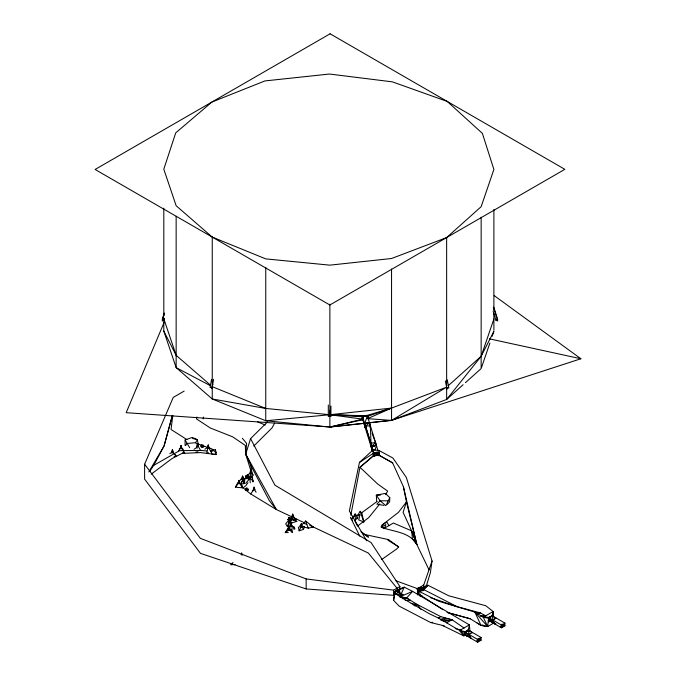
<?xml version="1.0" encoding="UTF-8"?>
<svg xmlns="http://www.w3.org/2000/svg" width="676" height="676" viewBox="0 0 676 676"><rect width="100%" height="100%" fill="white"/><g stroke="black" fill="none" stroke-linecap="round" stroke-linejoin="round"><path stroke-width="1.01" d="M184.151 391.117L173.259 397.378L144.613 464.235L144.613 479.115L200.468 553.348L306.144 588.957L393.601 595.328L399.879 591.711M306.144 588.957L306.144 578.918L200.316 538.333L144.613 464.235M362.615 418.444L362.04 418.605L362.615 418.968M373.27 450.917L372.273 450.672L362.885 419.948L362.615 416.213L363.139 415.774L366.823 415.394L367.871 415.901L366.865 415.546L362.082 416.492L367.347 415.732L377.943 450.529M367.567 418.571L367.398 415.884L362.657 416.365C365.336 428.001 370.313 438.842 372.273 450.672M367.398 415.884L364.736 423.244L371.699 446.033L372.214 450.486L373.211 450.731M375.543 445.391L375.543 442.636L372.087 433.164M378.695 455.463L378.856 454.872L379.168 455.514L378.644 455.573L378.543 452.996L377.284 452.768M378.906 455.193L373.676 455.869L373.836 453.013L378.019 452.185L379.067 452.683L379.168 455.514M368.555 422.88L391.556 420.404L391.556 269.031M394.852 593.984L394.852 592.294L395.604 591.246L398.063 589.607L404.265 587.165L412.656 591.399L469.347 624.869L470.006 631.325M395.223 593.849L395.223 592.337L395.984 591.035L396.17 591.492L395.587 590.765M398.426 592.311L397.868 591.863L399.195 592.759L398.815 592.015L398.232 592.421L398.248 591.686L398.054 592.32L398.248 591.686M398.434 590.266L398.434 592.539L398.434 590.266L398.629 592.649L399.195 592.269M398.629 592.649L398.612 589.666L398.823 592.32L402.752 594.719L399.423 596.638M399.009 592.86L398.823 589.785L398.815 592.759M399.195 592.759L399.009 592.294M417.464 594.956L417.464 588.652L395.975 580.777M418.697 591.863L419.458 588.644M418.892 590.114L418.892 591.627L418.892 590.106L419.644 589.142M419.078 591.737L419.078 590.216L420.21 589.083L419.078 588.906L418.317 589.954L419.45 589.134M422.103 588.788L422.103 590.3L423.041 590.156C423.117 591.973 421.055 588.619 421.917 590.19L422.475 590.089M423.049 590.283L422.669 590.638L422.669 589.894M422.855 590.528L422.475 587.554M423.734 590.283L423.734 585.027L432.04 560.995L406.335 477.45L392.9 458.015L378.966 450.469L373.067 449.878L359.446 462.443L349.348 510.972L366.654 540.817M394.666 592.184L394.395 592.86L401.764 597.77L429.505 613.833L438.808 618.236L459.595 630.505L466.017 631.815L465.071 632.668L464.699 635.153L464.699 632.618L465.451 631.57L468.096 630.04L468.662 630.285L465.265 632.246L464.885 635.263L464.505 635.043M479.808 639.513L476.411 641.482L477.653 639.454L481.058 637.485L477.653 642.2L477.653 639.454L465.071 632.136L468.476 630.176L481.058 637.485L481.058 640.24L477.653 642.2L465.257 635.043L465.257 632.297L468.282 630.15L469.347 624.869L459.595 630.505L463.829 635.871L465.62 634.832M465.823 631.705L468.096 630.04M471.231 638.49L468.89 634.823L466.541 635.786L465.257 632.297L468.662 630.328L468.89 634.823L471.003 638.364M470.817 633.665L470.589 633.725M489.678 616.926L488.545 620.771L488.545 618.236L491.942 615.667L494.688 617.467M419.644 588.931L427.959 585.272L448.746 595.784L485.782 605.738L493.15 611.518L492.136 615.777L488.731 618.346L488.731 621.971L490.396 621.007M489.297 617.188L489.872 617.475L489.111 618.388L489.111 620.661L501.507 627.818L504.904 625.858L504.904 623.103L492.322 615.836L488.917 617.805L501.507 625.072L501.507 627.818L504.904 623.103L501.507 625.072L500.257 627.1M492.508 616.428L493.15 611.518L483.289 617.213L474.898 612.11L438.876 601.31L418.207 590.9L419.264 589.024L422.103 587.605M488.731 620.661L488.351 620.399L488.917 620.027L488.359 620.179L489.111 620.661L489.111 617.915L492.508 615.946L492.736 620.441L494.857 623.982L495.914 623.847M494.435 619.343L494.435 618.971M496.142 618.481L496.142 618.041L492.736 620.01M185.063 445.416L185.114 439.924L192.271 437.44L197.4 439.67L198.398 445.67L195.592 442.704L186.999 443.464L185.545 445.619M350.81 515.239L359.978 467.285L373.296 455.886C374.208 456.57 372.577 451.526 373.067 449.878M376.676 501.203L376.304 495.178L385.379 493.379L389.748 497.604L389.63 501.854L387.137 504.431M288.694 522.447L290.317 522.176L287.435 526.748L288.694 522.447L288.914 517.334L291.517 525.277L287.435 526.748L285.678 523.883L288.137 520.942L288.914 517.334L289.827 521.703L291.66 522.785L291.517 525.277M373.811 455.861L373.972 453.005L379.118 452.835M172.194 453.233L172.448 449.658L173.495 453.064L176.166 456.148L174.087 456.477M292.446 517.706L292.7 514.132L293.756 517.529L296.418 519.54L295.235 518.323M197.138 448.23L197.392 444.774L200.569 450.503M355.551 519.498L355.779 516.777L355.12 513.921L353.937 516.895L351.258 518.957L352.593 520.343M444.309 625.866L430.663 622.545L399.102 606.093L393.601 600.389L394.395 592.86L395.418 591.137L398.063 589.616L398.629 589.852L397.86 589.497L394.835 591.593L397.682 590.047L397.868 590.511M172.836 415.419L171.028 429.471L186.922 439.603M488.545 618.236L487.675 626.551L480.982 625.359L470.166 618.768L447.081 612.414L470.175 618.76M249.309 479.081L249.588 477.019M250.002 473.918L250.551 469.795L245.709 454.086L245.295 445.425L232.747 436.865L210.261 427.984L196.463 418.892L196.877 417.033M216.075 452.32L213.692 450.605L211.123 451.027L211.799 454.002L215.771 454.551L216.075 452.32L215.416 449.844L212.492 449.591L211.123 451.027L211.402 452.286L212.492 449.591M300.888 527.204L301.386 523.52L302.071 526.942L303.524 529.409L299.164 530.821L298.386 527.407L300.727 526.173L301.386 523.52L302.071 526.942L300.888 527.204L299.164 530.821M432.04 560.995L430.392 572.657L426.159 586.548M378.543 452.514L378.704 455.337L378.543 452.514L373.82 452.996L359.446 462.443M288.5 528.624L288.796 526.621L289.683 529.469L292.421 532.477L291.88 530.305L289.548 529.612L288.796 526.621L287.925 530.525L289.683 529.469L285.221 532.595L288.306 532.544M290.418 522.582L291.542 520.114L292.066 516.557L293.215 519.76L296.849 521.373L291.018 523.114M211.571 379.278L210.067 387.542L212.239 387.365L212.805 384.264M213.624 379.32L211.926 388.615L212.239 387.365M366.308 428.119L365.31 427.874L365.623 426.159L369.476 422.762L369.73 425.204M370.051 427.393L370.363 425.677L369.476 423.201L369.704 424.874M393.601 600.389L394.488 595.666M203.138 418.909L203.51 417.067M373.405 454.838L373.836 453.013L373.346 453.461L373.659 455.861M373.972 453.005L373.541 454.838L378.281 454.348L377.774 452.683M241.18 554.844L241.602 553.069L242.363 554.988M359.945 514.901L358.719 519.895L363.832 522.033L361.871 513.109L360.198 511.326L357.773 515.061L359.945 514.901L356.244 515.526M215.771 454.551L215.416 449.844M290.283 526.705L291.153 523.368L292.04 526.883L290.283 526.705L287.579 529.088L294.778 528.919L294.246 526.9L292.285 526.731M172.388 415.461L164.074 445.966L153.722 465.341L149.734 471.366M172.388 415.368L164.074 445.966L148.821 471.949M162.206 319.478L163.989 313.537M164.589 313.072L162.206 320.999L163.972 320.238L164.564 318.261M267.426 421.959L250.585 438.614L245.709 454.086L250.923 465.654L269.335 500.671L276.366 509.535L291.533 516.709M251.54 472.803L251.168 470.251L250.002 473.318L246.284 475.71L249.689 477.569L250.914 473.825L251.168 470.251L252.216 473.656L253.551 475.194M374.893 450.208L376.431 445.552L371.699 446.033L373.321 451.019M493.886 319.013L481.151 356.277L481.151 368.589L465.468 382.616M481.481 367.609L489.863 343.087M492.212 336.225L493.886 331.316L481.151 356.277L446.642 399.448L391.556 420.404L367.558 418.655L367.541 416.34L391.556 408.076L446.642 387.145L391.556 420.404M303.524 529.409L304.428 526.857L302.349 526.182M466.541 635.786L466.77 635.17M495.077 624.109L492.736 620.441L490.396 621.405L490.624 620.796M492.466 622.064L490.624 621.531L490.844 620.923M197.392 444.774L196.226 447.842L194.004 449.278M366.789 423.168L367.288 422.982M373.752 445.957L374.25 445.771M353.937 516.895L355.12 513.921L356.641 515.754L357.672 518.686M163.947 322.798L126.184 412.681L329.871 426.962L364.372 423.244M239.11 483.517L237.58 483.087L241.205 479.081L242.532 476.073L243.816 479.014L244.154 483.61L240.639 483.94L242.676 480.188L242.532 476.073L243.816 479.014L240.639 483.94M386.292 504.913L389.748 497.604M201.642 445.062L201.347 447.03L203.814 446.38L202.885 445.078L201.642 445.062L200.933 446.05L201.347 447.03M246.25 488.131L245.946 490.1L247.796 490.599L248.422 489.449L247.492 488.148L246.25 488.131L245.54 489.12L245.946 490.1L248.21 489.728M287.925 530.525L288.356 529.621L286.987 529.722L285.221 532.595M245.844 476.986L247.086 475.346L248.1 475.836L248.21 477.594L247.07 478.135L245.844 476.986L247.07 478.135L248.1 475.836L245.946 475.896L246.005 477.222L248.21 477.594L247.086 475.346L245.946 475.896M381.712 527.094L385.835 524.5L384.619 528.64L381.712 527.094L383.182 524.238L386.773 522.041L389.046 525.742M274.54 423.159L272.132 427.79L253.787 446.05M235.442 487.193L237.208 483.864L238.577 482.825L239.017 480.399L239.769 483.179L242.101 485.157L242.642 487.844L235.442 487.193L238.146 483.729L239.017 480.399L239.904 483.906L242.642 487.844M385.633 494.578L387.678 491.139L377.664 483.999L359.978 467.285L373.321 455.877L379.025 455.244L392.595 462.857L403.403 486.686L416.822 544.493L429.032 569.843M195.592 442.704L197.4 439.67L192.567 438.454M235.104 564.536L230.989 564.756L231.876 563.345M366.916 423.286L367.423 423.1M373.879 446.075L374.377 445.898M394.657 592.184L395.418 591.137M442.721 609.591L417.447 593.215L419.264 589.024M287.579 529.088L290.714 525.286L291.153 523.368L292.04 526.883M247.94 482.681L245.751 485.748L243.106 487.886L250.475 493.801L276.366 509.535L245.709 454.086L246.622 443.439L242.346 438.268M379.844 503.873L368.75 517.605L357.519 526.097L354.841 520.748L358.01 516.954M202.014 446.566L203.814 446.38M178.565 450.824L180.188 448.746L181.058 445.416L181.819 448.196L183.373 449.515M250.559 493.97L253.263 490.506L254.134 487.168L254.886 489.956M394.809 592.277L395.68 591.162M371.175 447.081L371.699 446.473L371.124 446.904L370.363 425.677L365.623 426.159M245.658 483.348L248.802 479.707L249.757 476.25L250.948 479.25L253.035 480.822M299.865 525.734L303.583 523.351L305.636 520.993L313.267 527.027L308.281 528.176L302.671 526.545M230.989 564.756L233.017 562.542M351.258 518.957L354.511 515.408M361.626 532.122L364.592 534.454L388.548 539.6L398.646 546.909L396.829 548.878L381.619 559.576M376.862 504.212L380.098 500.772L388.261 500.848M419.247 592.176L423.725 589.59L427.959 585.272L422.289 587.621M418.562 590.232L422.669 590.199L427.959 585.272L418.207 590.9L417.447 593.215L420.421 594.221M446.642 237.572L481.151 206.704L493.886 169.439L482.368 133.366L447.225 101.425L392.367 81.855L329.482 74.03L264.933 80.926L211.901 102.042L175.718 132.885L163.803 169.194L176.149 205.741L212.247 237.09L265.752 258.883L329.871 265.153L391.556 258.502L446.642 237.572L446.642 399.448L463.111 384.72M448.213 385.743L481.151 356.277L481.151 217.241M371.699 446.033L375.543 442.636L376.431 445.991L376.431 445.552M329.618 410.324L329.618 415.596L328.308 416.61L328.308 405.008M374.394 452.743L373.87 453.148L378.594 452.624L374.343 452.59L378.019 452.185M179.25 448.881L180.619 447.85L181.058 445.416L181.945 448.923L184.683 452.861L182.63 452.675M252.325 490.632L253.694 489.601L254.134 487.168L255.021 490.683L256.12 492.255M151.238 474.146L171.932 458.624L181.988 453.427L200.62 452.582L216.159 454.61L215.12 452.895M361.187 513.152L377.183 501.398M385.717 522.818L386.773 522.041M419.264 589.016L421.723 587.385L422.855 587.782M289.505 520.283L291.128 519.21L292.066 516.557L292.471 519.168L293.215 519.76L291.542 520.114M169.794 453.68L171.281 452.726L172.448 449.658L172.828 452.21M289.522 520.131L287.815 519.582L291.533 517.199L292.7 514.132L292.953 515.83M373.608 455.97L373.972 456.241L373.82 453.52C374.774 453.3 375.383 452.557 375.231 453.157M373.972 456.241L373.87 453.672L374.918 452.683L374.969 453.182M399.423 596.612L402.752 594.584L398.063 591.838M366.062 415.799L330.91 414.751L362.581 416.779L391.556 408.076L330.919 414.608M306.144 578.918L393.601 590.14L399.879 586.514L371.073 542.566L274.929 485.182L250.585 438.614M397.285 589.954L397.868 590.292M398.248 589.717L395.215 591.027L398.063 589.616M395.037 591.703L397.589 590.232M396.17 591.492L396.17 590.925L396.356 591.382M394.395 592.86L404.265 587.165L399.879 596.764L406.563 597.981L417.379 604.555L440.845 616.664L452.075 619.748L464.091 628.08M397.868 592.21L398.443 591.838M398.815 592.235L399.195 592.404M399.423 596.502L402.752 594.584L400.724 594.99M416.957 588.948L423.734 585.027M419.078 588.906L421.723 587.385L422.475 587.731M421.647 587.816L418.697 589.472L421.63 588.221M418.883 589.59L421.435 588.112M422.289 589.666L421.723 589.734M421.723 590.08L422.289 590.19M423.041 590.156L422.483 590.528L422.103 588.035M420.151 596.553L421.942 595.514M414.827 606.034L417.379 604.555L420.996 609.465M438.302 618.134L440.845 616.664M446.752 622.816L452.075 619.748L442.898 620.948M477.822 614.349L480.374 612.87L485.9 616.039M493.945 622.934L487.666 626.559L483.289 617.213L489.483 617.298L492.136 615.777M464.699 635.153L464.885 634.299L464.505 634.781L465.257 635.043M468.89 634.392L472.287 632.423L472.287 632.863M501.11 626.61L503.662 625.131M383.672 528.624L393.424 523.038L411.642 530.854L416.822 544.493C409.453 531.556 393.136 531.953 381.07 527.119L381.864 525.176L398.451 512.366L406.462 501.938L403.403 486.686M153.722 465.341L179.529 450.664L200.924 450.444L206.738 450.985M163.803 319.79L163.803 331.071L176.149 367.617L212.247 398.975L265.752 420.768L329.871 427.055L362.581 419.162L362.581 416.779L363.62 415.96M204.828 449.16L207.507 447.673L208.284 444.943L209.061 448.289L210.844 451.788M364.955 423.683L364.161 424.114L364.736 423.683L365.31 427.874M365.006 423.869L364.212 424.291L364.736 423.683L365.251 427.697L366.248 427.942M490.624 621.531L492.736 620.441L489.111 617.915L490.396 621.405M363.62 415.74L362.657 416.847M367.558 418.655L391.556 408.076M493.125 311.323L495.947 320.238L497.713 319.478L493.945 307.597M494.114 619.157L494.663 619.284M202.006 445.619L200.933 446.05L203.197 447.529M246.613 488.689L245.54 489.12L247.796 490.599M287.815 519.582L290.494 518.517M208.445 452.633L206.856 453.199L208.284 444.943L208.799 447.698L210.811 448.67M246.284 475.71L248.067 475.084M491.384 615.988L491.57 616.275M373.296 455.844L373.296 453.317L376.177 452.413L379.025 452.709L379.042 455.235L392.595 462.857M494.181 295.606L580.895 358.762L391.556 420.311L368.555 422.796M440.346 619.461L445.197 617.915M414.371 605.307L417.379 604.555L411.177 603.474M480.188 616.258L484.193 615.253M444.943 621.472L452.075 619.748M329.871 304.124L329.871 427.055L363.485 419.568M440.853 620.298L449.008 618.498M293.815 520.106L295.556 519.734M402.575 598.716L406.563 597.973L412.656 591.399L399.879 596.764L406.563 597.973L410.459 600.305L405.194 600.33M482.977 624.979L480.982 625.359L477.087 623.018M195.913 452.092L197.992 451.762M249.689 477.569L251.768 477.239M430.663 622.545L432.699 622.283M373.71 456.275L373.87 455.413L373.346 455.996M378.594 455.421L379.168 455.252M329.871 427.055L364.372 423.337M367.347 417.962L367.567 418.309M362.082 418.757L362.657 419.12L330.894 414.861M362.564 418.816L362.133 419.171M367.347 418.486L367.871 418.427L367.567 417.785M364.736 423.244L369.476 422.762M328.823 414.827L265.752 420.768L265.752 267.316M366.84 423.032L367.364 423.244M373.803 445.822L374.327 446.033M413.315 604.902L417.379 604.555M396.685 594.686L402.752 594.584M380.411 495.128L376.304 495.178L380.098 500.772L385.895 505.724M492.322 615.836L492.888 615.946M475.169 612.802L480.374 612.87L457.06 606.651L430.325 597.576M330.902 414.76L363.882 416.027M245.701 478.6L249.545 478.777L249.757 476.25L250.23 482.765M212.247 237.09L212.247 398.975L265.752 408.456L328.823 414.625M398.443 589.742L399.009 589.894M468.476 630.176L469.744 631.612M289.928 530.077L291.88 530.305M377.867 504.372L383.892 505.386M483.289 617.213L488.731 618.346M489.365 338.837L580.895 358.762M243.25 478.295L245.025 478.701L244.154 483.61L243.698 480.957M455.218 628.562L461.167 630.04M469.541 636.707L466.77 635.913L468.89 634.823L465.257 632.297M303.583 523.351L306.811 524.373L308.281 528.176M400.784 594.06L402.752 594.719M197.519 443.743L213.058 449.455M377.546 452.743L378.543 452.996M212.247 386.672L265.752 408.456M257.471 421.824L265.288 425.01M495.947 320.238L497.713 320.999L493.319 307.132M294.06 517.098L293.08 516.684L293.756 517.529M293.435 517.605L304.817 522.987M312.397 526.579L368.352 553.044L397.251 588.483M296.849 521.373L292.471 519.168M442.324 625.376L463.829 635.871M423.725 589.59L457.06 606.651M309.65 525.159L313.267 527.027M289.903 521.864L291.66 522.785M210.397 385.692L176.149 367.617L176.149 216.278M398.646 546.909L387.906 540.192M501.93 624.142L504.904 625.858M488.731 620.179L488.545 620.771M488.731 620.881L488.731 620.095M421.537 588.052L420.971 587.943M421.047 589.261L423.041 590.418M467.53 630.505L468.662 630.809L467.53 630.328M478.084 638.516L481.058 640.24M464.699 632.618L459.595 630.505L464.885 635.263M468.662 630.328L471.561 632.356M364.592 534.454L368.479 537.183L361.001 531.733M241.205 479.081L242.676 480.188M329.618 415.596L330.936 416.61L330.936 406.065M163.803 331.071L176.149 355.314L210.675 385.303M289.548 529.612L292.421 532.477M291.914 525.742L294.778 528.919M416.822 544.535L412.478 538.924L411.642 530.854L403.065 512.323L406.462 501.938L416.822 544.493L411.642 530.854M174.983 454.542L176.166 456.148M189.66 447.715L185.114 439.924M350.413 517.284L359.809 536.136M202.885 445.078L203.603 446.659M363.832 522.033L360.198 511.326M305.636 520.993L306.811 524.373M163.803 318.768L176.149 355.314M378.695 455.725L379.067 452.683M367.829 418.013L367.921 418.579L367.871 415.901M366.865 415.546L363.139 415.774M366.35 415.993L366.299 415.841M362.353 418.731L362.311 418.841M362.26 418.689L362.353 418.469M250.551 469.795L250.957 471.831M251.776 475.896L253.001 481.996L250.923 465.654M447.242 379.878L448.872 388.049L446.692 387.872L447.013 389.123L445.383 380.951M377.335 452.751L377.335 452.92M398.823 589.785L399.271 592.776M377.597 452.717L377.597 452.895M241.602 553.069L241.814 554.844M375.78 445.476L375.543 442.636L370.803 443.118L370.803 445.873L370.727 442.788M493.15 611.518L493.514 616.706M362.885 419.948L362.657 416.365L362.657 419.12M378.966 450.469L379.025 452.709M493.886 209.467L493.886 310.588M493.886 313.74L493.886 330.294M464.885 634.299L464.885 635.043M422.855 590.266L422.855 590.74M421.917 589.717L421.917 590.19M399.879 586.514L399.879 589.633M398.232 590.148L398.232 592.421M393.601 590.14L393.601 595.328M378.856 454.872L378.906 455.54M370.363 425.677L370.363 427.511M362.082 416.492L362.125 420.261M163.803 208.166L163.803 315.608M418.512 590.072L418.512 591.753L418.512 590.063M422.289 588.145L422.289 590.418L422.289 588.145M395.79 591.272L395.037 592.235L395.79 591.272M330.091 33.8L95.105 169.465L329.854 304.994L564.84 169.33L330.091 33.8M418.621 587.858L416.957 588.821L418.621 587.858M487.666 626.559L480.982 625.359L474.898 612.11L487.675 626.551"/></g></svg>
